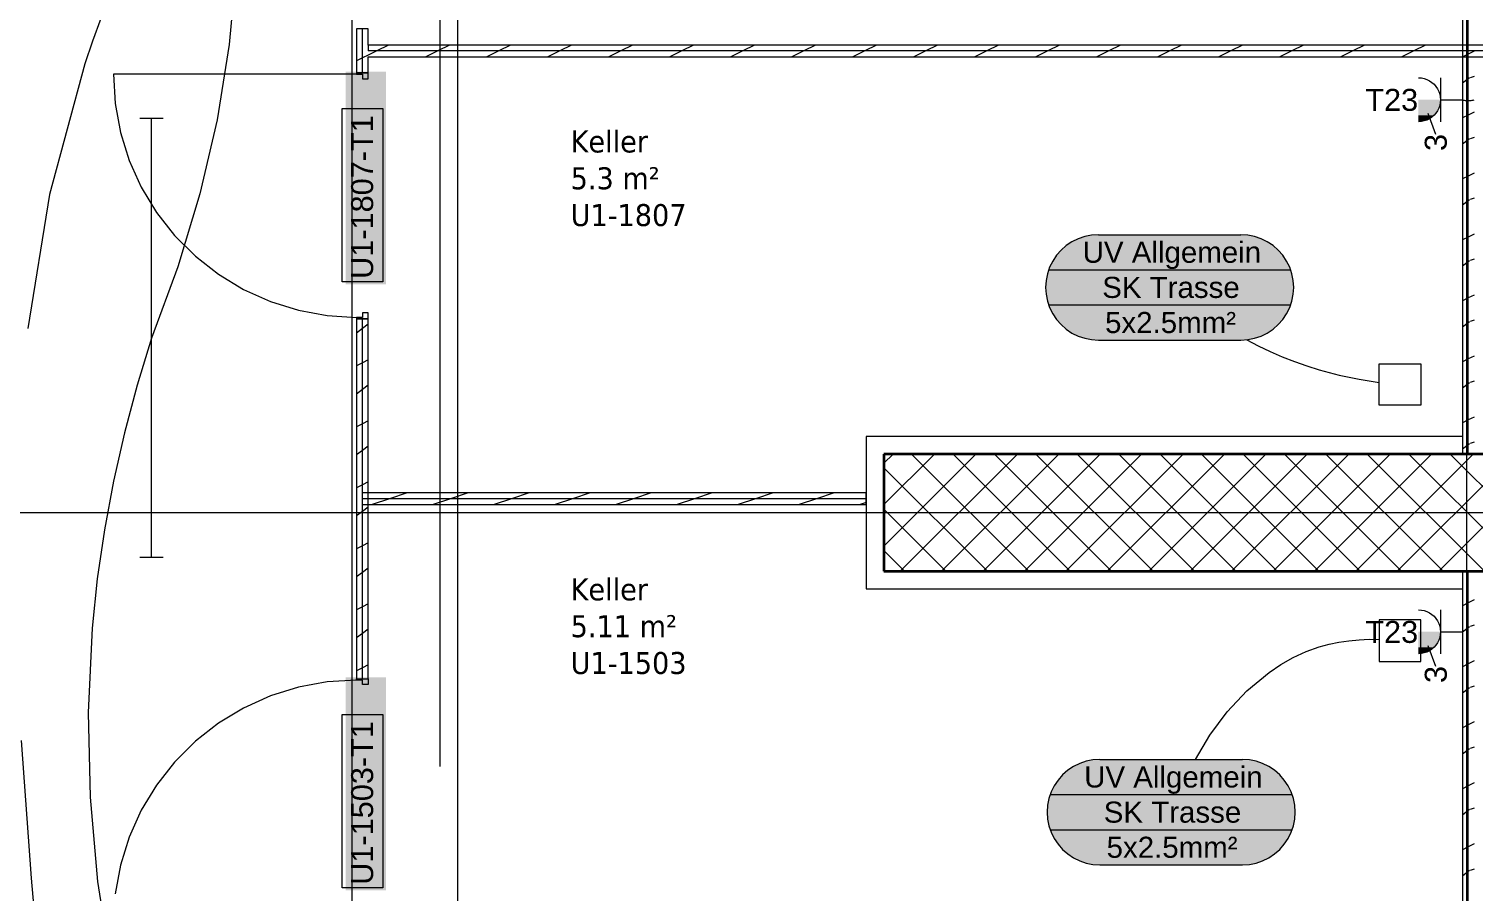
# Model space of a CAD drawing. Extents: x -1067 to 613, y -179 to 712.
# Drawn here: x -77.5 to 21.2, y -36.5 to 22.4 of the extents above; entities that cross this region are included whole.
import ezdxf
from ezdxf.lldxf.tags import DXFTag

# ---------------------------------------------------------------- set-up
doc = ezdxf.new("R2010")
doc.units = 0
doc.layers.get('0').update_dxf_attribs({"lineweight": 13})
for name, color, linetype, lineweight in [('A-AREA-____-IDEN', 7, 'Continuous', 5), ('A-DOOR-____-IDEN', 7, 'Continuous', 5), ('A-DOOR-FRAM-MCUT', 7, 'Continuous', 9), ('A-DOOR-OPNG-OTLN', 7, 'Continuous', 9), ('A-FLOR-____-OVHD', 7, 'Strichpunkt - Fein', 9), ('A-WALL-____-MCUT', 7, 'Continuous', 35), ('A-WALL-____-PATT', 7, 'Continuous', 35), ('A-WALL-FNSH-MCUT', 7, 'Continuous', 35), ('S-GRID-____-OTLN', 7, 'Continuous', 5)]:
    doc.layers.add(name, color=color, linetype=linetype, lineweight=lineweight)
for name, color, linetype, lineweight, true_color in [('EL01_WAN_Kraft', 1, 'Continuous', 13, 0xff0000), ('EL01_WAN_Leitung_Kraft', 1, 'Continuous', 13, 0xff0000), ('EL01_WAN_Leitung_Licht', 7, 'Continuous', 13, 0x0080ff), ('EL01_WAN_Leuchten', 7, 'Continuous', 13, 0x0080ff)]:
    doc.layers.add(name, color=color, linetype=linetype, lineweight=lineweight, true_color=true_color)
doc.styles.get("Standard").update_dxf_attribs({"font": 'arial.ttf'})
tags = doc.linetypes.add('_Rasterlinie_', pattern=[0.375, 0.2, -0.05, 0.075, -0.05]).pattern_tags.tags
tags[10:11] = [DXFTag(74, 4), DXFTag(75, 0), DXFTag(340, '0'), DXFTag(46, 1.0), DXFTag(50, 0.0), DXFTag(44, 0.0), DXFTag(45, 0.0)]
tags[8:9] = [DXFTag(74, 4), DXFTag(75, 0), DXFTag(340, '0'), DXFTag(46, 1.0), DXFTag(50, 0.0), DXFTag(44, 0.0), DXFTag(45, 0.0)]
tags[6:7] = [DXFTag(74, 4), DXFTag(75, 0), DXFTag(340, '0'), DXFTag(46, 1.0), DXFTag(50, 0.0), DXFTag(44, 0.0), DXFTag(45, 0.0)]
tags[4:5] = [DXFTag(74, 4), DXFTag(75, 0), DXFTag(340, '0'), DXFTag(46, 1.0), DXFTag(50, 0.0), DXFTag(44, 0.0), DXFTag(45, 0.0)]
tags = doc.linetypes.add('Strichpunkt - Fein', pattern=[0.2, 0.1, -0.05, 0, -0.05]).pattern_tags.tags
tags[10:11] = [DXFTag(74, 4), DXFTag(75, 0), DXFTag(340, '0'), DXFTag(46, 1.0), DXFTag(50, 0.0), DXFTag(44, 0.0), DXFTag(45, 0.0)]
tags[8:9] = [DXFTag(74, 4), DXFTag(75, 0), DXFTag(340, '0'), DXFTag(46, 1.0), DXFTag(50, 0.0), DXFTag(44, 0.0), DXFTag(45, 0.0)]
tags[6:7] = [DXFTag(74, 4), DXFTag(75, 0), DXFTag(340, '0'), DXFTag(46, 1.0), DXFTag(50, 0.0), DXFTag(44, 0.0), DXFTag(45, 0.0)]
tags[4:5] = [DXFTag(74, 4), DXFTag(75, 0), DXFTag(340, '0'), DXFTag(46, 1.0), DXFTag(50, 0.0), DXFTag(44, 0.0), DXFTag(45, 0.0)]

# ---------------------------------------------------------------- blocks, each defined once
blk = doc.blocks.new('Referenz-A0UJ3194XE', base_point=(-1062.181, -175.856))
at = {"layer": 'A-DOOR-____-IDEN', "color": 0, "linetype": 'Continuous', "ltscale": 0.13}
for p, q in [((-56.088, 5.138), (-56.088, 16.978)), ((-56.088, 16.978), (-53.308, 16.978)), ((-53.308, 16.978), (-53.308, 5.138)), ((-53.308, 5.138), (-56.088, 5.138)), ((-56.088, -36.243), (-56.088, -24.403)), ((-56.088, -24.403), (-53.308, -24.403)), ((-53.308, -24.403), (-53.308, -36.243)), ((-53.308, -36.243), (-56.088, -36.243))]:
    blk.add_line(p, q, dxfattribs=at)
at = {"layer": 'A-DOOR-____-IDEN', "color": 7, "linetype": 'Continuous', "ltscale": 0.13, "true_color": 0xffffff}
for points in [[(-55.845, 4.963), (-53.086, 4.963), (-55.845, 19.502)], [(-53.086, 4.963), (-55.845, 19.502), (-53.086, 19.502)], [(-55.845, -36.418), (-53.086, -36.418), (-55.845, -21.879)], [(-53.086, -36.418), (-55.845, -21.879), (-53.086, -21.879)]]:
    blk.add_solid(points, dxfattribs=at)
at = {"layer": 'A-DOOR-FRAM-MCUT', "color": 0, "linetype": 'Continuous', "ltscale": 0.13}
for p, q in [((-55.097, 19.412), (-55.097, 19.312)), ((-54.297, 19.412), (-55.097, 19.412)), ((-55.097, 19.312), (-54.697, 19.312)), ((-54.697, 19.312), (-54.697, 19.012)), ((-54.697, 19.012), (-54.297, 19.012)), ((-54.297, 19.012), (-54.297, 19.412)), ((-54.297, 3.012), (-54.697, 3.012)), ((-54.697, 3.012), (-54.697, 2.712)), ((-54.297, 2.612), (-54.297, 3.012)), ((-55.097, 2.712), (-55.097, 2.612)), ((-54.697, 2.712), (-55.097, 2.712)), ((-55.097, 2.612), (-54.297, 2.612)), ((-55.097, -21.97), (-54.297, -21.97)), ((-55.097, -22.07), (-55.097, -21.97)), ((-54.697, -22.07), (-55.097, -22.07)), ((-54.697, -22.37), (-54.697, -22.07)), ((-54.297, -22.37), (-54.697, -22.37)), ((-54.297, -21.97), (-54.297, -22.37))]:
    blk.add_line(p, q, dxfattribs=at)
at = {"layer": 'A-DOOR-OPNG-OTLN', "color": 0, "linetype": 'Continuous', "ltscale": 0.13}
for p, q in [((-55.097, 19.312), (-71.697, 19.312)), ((-71.697, 19.312), (-71.576, 17.311)), ((-71.576, 17.311), (-71.215, 15.339)), ((-71.215, 15.339), (-70.618, 13.426)), ((-70.618, 13.426), (-69.796, 11.598)), ((-69.796, 11.598), (-68.759, 9.882)), ((-68.759, 9.882), (-67.522, 8.304)), ((-67.522, 8.304), (-66.105, 6.887)), ((-66.105, 6.887), (-64.527, 5.651)), ((-64.527, 5.651), (-62.811, 4.614)), ((-62.811, 4.614), (-60.983, 3.791)), ((-60.983, 3.791), (-59.07, 3.194)), ((-59.07, 3.194), (-57.098, 2.833)), ((-57.098, 2.833), (-55.097, 2.712)), ((-59.07, -22.552), (-60.983, -23.148)), ((-57.098, -22.191), (-59.07, -22.552)), ((-55.097, -22.07), (-57.098, -22.191)), ((-60.983, -23.148), (-62.811, -23.971)), ((-62.811, -23.971), (-64.527, -25.008)), ((-64.527, -25.008), (-66.105, -26.244)), ((-66.105, -26.244), (-67.522, -27.662)), ((-67.522, -27.662), (-68.759, -29.24)), ((-68.759, -29.24), (-69.796, -30.955)), ((-69.796, -30.955), (-70.618, -32.783)), ((-70.618, -32.783), (-71.215, -34.697)), ((-71.215, -34.697), (-71.576, -36.669))]:
    blk.add_line(p, q, dxfattribs=at)
at = {"layer": 'A-FLOR-____-OVHD', "color": 0, "linetype": 'Strichpunkt - Fein', "ltscale": 0.13}
for p, q in [((-49.397, -27.974), (-49.397, 307.476)), ((-48.197, 288.576), (-48.197, -171.085)), ((20.403, -5.424), (-20.297, -5.424)), ((-20.297, -5.424), (-20.297, -15.824)), ((-20.297, -15.824), (20.403, -15.824))]:
    blk.add_line(p, q, dxfattribs=at)
at = {"layer": 'A-WALL-____-MCUT', "color": 0, "linetype": 'Continuous', "lineweight": 9, "ltscale": 0.13}
for p, q in [((20.803, -6.624), (20.803, 142.976)), ((-54.697, 19.412), (-54.697, 22.412)), ((-54.297, 21.312), (-54.297, 20.912)), ((100.103, 20.912), (-54.297, 20.912)), ((-54.697, -21.97), (-54.697, 2.612)), ((-20.297, -9.679), (-54.697, -9.679)), ((20.803, -171.085), (20.803, -14.624))]:
    blk.add_line(p, q, dxfattribs=at)
at = {"layer": 'A-WALL-____-MCUT', "color": 0, "linetype": 'Continuous', "ltscale": 0.35}
for p, q in [((100.903, -6.624), (-19.097, -6.624)), ((-19.097, -6.624), (-19.097, -14.624)), ((-19.097, -14.624), (100.903, -14.624))]:
    blk.add_line(p, q, dxfattribs=at)
at = {"layer": 'A-WALL-____-PATT', "color": 0, "linetype": 'Continuous', "lineweight": 9, "ltscale": 0.13}
for p, q in [((-53.726, 20.912), (-54.297, 20.626)), ((-52.926, 21.312), (-53.726, 20.912)), ((-49.561, 20.912), (-50.361, 20.512)), ((-48.761, 21.312), (-49.561, 20.912)), ((-45.396, 20.912), (-46.196, 20.512)), ((-44.596, 21.312), (-45.396, 20.912)), ((-41.231, 20.912), (-42.031, 20.512)), ((-40.431, 21.312), (-41.231, 20.912)), ((-37.066, 20.912), (-37.866, 20.512)), ((-36.266, 21.312), (-37.066, 20.912)), ((-32.901, 20.912), (-33.701, 20.512)), ((-32.101, 21.312), (-32.901, 20.912)), ((-28.736, 20.912), (-29.536, 20.512)), ((-27.936, 21.312), (-28.736, 20.912)), ((-24.571, 20.912), (-25.371, 20.512)), ((-23.771, 21.312), (-24.571, 20.912)), ((-20.406, 20.912), (-21.206, 20.512)), ((-19.606, 21.312), (-20.406, 20.912)), ((-16.241, 20.912), (-17.041, 20.512)), ((-15.441, 21.312), (-16.241, 20.912)), ((-12.077, 20.912), (-12.877, 20.512)), ((-11.277, 21.312), (-12.077, 20.912)), ((-7.912, 20.912), (-8.712, 20.512)), ((-7.112, 21.312), (-7.912, 20.912)), ((-3.747, 20.912), (-4.547, 20.512)), ((-2.947, 21.312), (-3.747, 20.912)), ((0.418, 20.912), (-0.382, 20.512)), ((1.218, 21.312), (0.418, 20.912)), ((4.583, 20.912), (3.783, 20.512)), ((5.383, 21.312), (4.583, 20.912)), ((8.748, 20.912), (7.948, 20.512)), ((9.548, 21.312), (8.748, 20.912)), ((12.913, 20.912), (12.113, 20.512)), ((13.713, 21.312), (12.913, 20.912)), ((17.078, 20.912), (16.278, 20.512)), ((17.878, 21.312), (17.078, 20.912)), ((21.243, 20.912), (20.443, 20.512)), ((-54.697, 20.426), (-55.097, 20.226)), ((-54.297, 20.626), (-54.697, 20.426)), ((20.443, 20.512), (20.403, 20.492)), ((20.803, 18.999), (20.403, 18.699)), ((20.888, 19.062), (20.803, 18.999)), ((21.203, 19.17), (20.928, 19.078)), ((20.803, 16.527), (20.403, 16.327)), ((21.203, 16.727), (20.803, 16.527)), ((20.803, 14.834), (20.403, 14.534)), ((20.888, 14.898), (20.803, 14.834)), ((21.203, 15.005), (20.928, 14.914)), ((20.803, 12.362), (20.403, 12.162)), ((21.203, 12.562), (20.803, 12.362)), ((20.803, 10.669), (20.403, 10.369)), ((20.889, 10.733), (20.803, 10.669)), ((21.203, 10.84), (20.929, 10.749)), ((20.803, 8.198), (20.403, 7.998)), ((21.203, 8.398), (20.803, 8.198)), ((20.803, 6.504), (20.403, 6.204)), ((20.889, 6.569), (20.803, 6.504)), ((21.203, 6.676), (20.929, 6.584)), ((20.803, 4.033), (20.403, 3.833)), ((21.203, 4.233), (20.803, 4.033)), ((-54.297, 2.241), (-54.697, 1.941)), ((20.803, 2.339), (20.403, 2.039)), ((20.889, 2.404), (20.803, 2.339)), ((21.203, 2.511), (20.929, 2.42)), ((-54.697, 1.941), (-55.097, 1.641)), ((21.203, 0.068), (20.803, -0.132)), ((-54.697, -0.398), (-55.097, -0.598)), ((-54.297, -0.198), (-54.697, -0.398)), ((20.803, -0.132), (20.403, -0.332)), ((-54.297, -1.924), (-54.697, -2.224)), ((20.803, -1.826), (20.403, -2.126)), ((20.89, -1.761), (20.803, -1.826)), ((21.203, -1.654), (20.929, -1.745)), ((-54.697, -2.224), (-55.097, -2.524)), ((-54.697, -4.563), (-55.097, -4.763)), ((-54.297, -4.363), (-54.697, -4.563)), ((20.803, -4.297), (20.403, -4.497)), ((21.203, -4.097), (20.803, -4.297)), ((21.203, -5.818), (20.929, -5.91)), ((-54.697, -6.389), (-55.097, -6.689)), ((-54.297, -6.089), (-54.697, -6.389)), ((-19.097, -7.253), (-18.468, -6.624)), ((-19.097, -10.082), (-15.64, -6.624)), ((-19.097, -12.91), (-12.811, -6.624)), ((-17.983, -14.624), (-9.983, -6.624)), ((-9.202, -14.624), (-17.202, -6.624)), ((-15.154, -14.624), (-7.154, -6.624)), ((-6.374, -14.624), (-14.374, -6.624)), ((-12.326, -14.624), (-4.326, -6.624)), ((-3.546, -14.624), (-11.546, -6.624)), ((-9.498, -14.624), (-1.498, -6.624)), ((-0.717, -14.624), (-8.717, -6.624)), ((-6.669, -14.624), (1.331, -6.624)), ((2.111, -14.624), (-5.889, -6.624)), ((-3.841, -14.624), (4.159, -6.624)), ((4.94, -14.624), (-3.06, -6.624)), ((-1.012, -14.624), (6.988, -6.624)), ((7.768, -14.624), (-0.232, -6.624)), ((1.816, -14.624), (9.816, -6.624)), ((10.596, -14.624), (2.596, -6.624)), ((4.645, -14.624), (12.645, -6.624)), ((13.425, -14.624), (5.425, -6.624)), ((7.473, -14.624), (15.473, -6.624)), ((16.253, -14.624), (8.253, -6.624)), ((10.301, -14.624), (18.301, -6.624)), ((19.082, -14.624), (11.082, -6.624)), ((13.13, -14.624), (21.13, -6.624)), ((21.91, -14.624), (13.91, -6.624)), ((15.958, -14.624), (23.958, -6.624)), ((24.739, -14.624), (16.739, -6.624)), ((18.787, -14.624), (26.787, -6.624)), ((27.567, -14.624), (19.567, -6.624)), ((20.803, -5.991), (20.403, -6.291)), ((20.89, -5.925), (20.803, -5.991)), ((-12.031, -14.624), (-19.097, -7.558)), ((-54.697, -8.728), (-55.097, -8.928)), ((-54.297, -8.528), (-54.697, -8.728)), ((-52.849, -9.679), (-54.042, -10.077)), ((-51.649, -9.279), (-52.849, -9.679)), ((-48.684, -9.679), (-49.877, -10.077)), ((-47.484, -9.279), (-48.684, -9.679)), ((-44.519, -9.679), (-45.712, -10.076)), ((-43.319, -9.279), (-44.519, -9.679)), ((-40.354, -9.679), (-41.547, -10.076)), ((-39.154, -9.279), (-40.354, -9.679)), ((-36.19, -9.679), (-37.382, -10.076)), ((-34.99, -9.279), (-36.19, -9.679)), ((-32.025, -9.679), (-33.217, -10.076)), ((-30.825, -9.279), (-32.025, -9.679)), ((-27.86, -9.679), (-29.052, -10.076)), ((-26.66, -9.279), (-27.86, -9.679)), ((-23.696, -9.679), (-24.886, -10.076)), ((-22.496, -9.279), (-23.696, -9.679)), ((-54.697, -10.554), (-55.097, -10.854)), ((-54.297, -10.254), (-54.697, -10.554)), ((-20.297, -9.934), (-20.721, -10.076)), ((-14.859, -14.624), (-19.097, -10.387)), ((-54.297, -12.693), (-54.697, -12.893)), ((-54.697, -12.893), (-55.097, -13.093)), ((-17.688, -14.624), (-19.097, -13.215)), ((-54.697, -14.719), (-55.097, -15.019)), ((-54.297, -14.419), (-54.697, -14.719)), ((21.203, -16.592), (20.803, -16.792)), ((-54.697, -17.058), (-55.097, -17.258)), ((-54.297, -16.858), (-54.697, -17.058)), ((20.803, -16.792), (20.403, -16.992)), ((-54.297, -18.584), (-54.697, -18.884)), ((20.803, -18.486), (20.403, -18.786)), ((20.892, -18.419), (20.803, -18.486)), ((21.203, -18.313), (20.93, -18.404)), ((-54.697, -18.884), (-55.097, -19.184)), ((-54.697, -21.223), (-55.097, -21.423)), ((-54.297, -21.023), (-54.697, -21.223)), ((20.803, -20.957), (20.403, -21.157)), ((21.203, -20.757), (20.803, -20.957)), ((20.803, -22.651), (20.403, -22.951)), ((20.892, -22.584), (20.803, -22.651)), ((21.203, -22.477), (20.93, -22.568)), ((20.803, -25.122), (20.403, -25.322)), ((21.203, -24.922), (20.803, -25.122)), ((20.803, -26.816), (20.403, -27.116)), ((20.893, -26.749), (20.803, -26.816)), ((21.203, -26.642), (20.93, -26.733)), ((20.803, -29.287), (20.403, -29.487)), ((21.203, -29.087), (20.803, -29.287)), ((20.803, -30.981), (20.403, -31.281)), ((20.893, -30.913), (20.803, -30.981)), ((21.203, -30.807), (20.931, -30.898)), ((20.803, -33.451), (20.403, -33.651)), ((21.203, -33.251), (20.803, -33.451)), ((20.803, -35.146), (20.403, -35.446)), ((20.894, -35.078), (20.803, -35.146)), ((21.203, -34.972), (20.931, -35.062))]:
    blk.add_line(p, q, dxfattribs=at)
at = {"layer": 'A-WALL-FNSH-MCUT', "color": 0, "linetype": 'Continuous', "lineweight": 9, "ltscale": 0.13}
for p, q in [((20.403, 142.976), (20.403, -6.624)), ((-55.097, 22.412), (-55.097, 19.412)), ((-54.297, 22.412), (-55.097, 22.412)), ((-54.297, 21.312), (-54.297, 22.412)), ((100.103, 21.312), (-54.297, 21.312)), ((-54.297, 19.412), (-54.297, 20.512)), ((-54.297, 20.512), (100.103, 20.512)), ((-55.097, 19.412), (-54.297, 19.412)), ((-55.097, 2.612), (-55.097, -21.97)), ((-54.297, 2.612), (-55.097, 2.612)), ((-54.297, -21.97), (-54.297, 2.612)), ((-20.297, -9.279), (-54.697, -9.279)), ((-20.297, -10.079), (-20.297, -9.279)), ((-54.697, -10.079), (-20.297, -10.079)), ((20.403, -14.624), (20.403, -171.085)), ((-55.097, -21.97), (-54.297, -21.97))]:
    blk.add_line(p, q, dxfattribs=at)
at = {"layer": 'S-GRID-____-OTLN', "color": 0, "linetype": '_Rasterlinie_', "ltscale": 0.13}
for p, q in [((-55.397, -171.085), (-55.397, 546.376)), ((20.703, -171.085), (20.703, 546.376)), ((-117.097, -10.624), (198.844, -10.624))]:
    blk.add_line(p, q, dxfattribs=at)
at = {"layer": 'A-AREA-____-IDEN', "color": 0, "linetype": 'Continuous', "ltscale": 0.13, "char_height": 1.5, "attachment_point": 1}
for s, insert in [('{\\W0.9;\\fVerdana;Keller}', (-40.484, 15.473)), ('{\\W0.9;\\fVerdana;5.3 m²}', (-40.484, 12.959)), ('{\\W0.9;\\fVerdana;U1-1807}', (-40.484, 10.446)), ('{\\W0.9;\\fVerdana;Keller}', (-40.484, -15.118)), ('{\\W0.9;\\fVerdana;5.11 m²}', (-40.484, -17.632)), ('{\\W0.9;\\fVerdana;U1-1503}', (-40.484, -20.145))]:
    blk.add_mtext(s, dxfattribs=dict(at, insert=insert))
at = {"layer": 'A-DOOR-____-IDEN', "color": 0, "linetype": 'Continuous', "ltscale": 0.13, "char_height": 1.5, "attachment_point": 1, "rotation": 90}
for s, insert in [('{\\fArial;U1-1807-T1}', (-55.47, 5.338)), ('{\\fArial;U1-1503-T1}', (-55.47, -36.043))]:
    blk.add_mtext(s, dxfattribs=dict(at, insert=insert))
blk = doc.blocks.new('LED-Langfeldleuchte 37W-A0UJ31F0XE', base_point=(-69.895, -13.701))
at = {"color": 0, "lineweight": -2}
for p, q in [((-68.295, 16.299), (-69.895, 16.299)), ((-69.095, -13.701), (-69.095, 16.299)), ((-68.295, -13.701), (-69.895, -13.701))]:
    blk.add_line(p, q, dxfattribs=at)
blk = doc.blocks.new('Leitung-A0UJ31FIXE', base_point=(-73.425, -52.718))
at = {"color": 0, "linetype": 'ByBlock', "lineweight": -2, "ltscale": 0.13}
for p, q in [((-69.095, 1.299), (-70.084, -1.925)), ((-70.084, -1.925), (-70.955, -5.185)), ((-70.955, -5.185), (-71.702, -8.479)), ((-71.702, -8.479), (-72.32, -11.8)), ((-72.32, -11.8), (-72.806, -15.146)), ((-72.806, -15.146), (-73.155, -18.512)), ((-73.155, -18.512), (-73.425, -24.278)), ((-73.425, -24.278), (-73.297, -30.058)), ((-73.297, -30.058), (-72.785, -35.823)), ((-72.785, -35.823), (-71.905, -41.542)), ((-71.905, -41.542), (-70.67, -47.183)), ((-70.67, -47.183), (-69.095, -52.718))]:
    blk.add_line(p, q, dxfattribs=at)
blk = doc.blocks.new('Bodendose (multi) UP-A0UJ31I6XE', base_point=(14.725, -20.794))
at = {"color": 0, "lineweight": -2}
for p, q in [((17.565, -17.954), (14.725, -17.954)), ((14.725, -17.954), (14.725, -20.794)), ((17.565, -20.794), (17.565, -17.954)), ((14.725, -20.794), (17.565, -20.794))]:
    blk.add_line(p, q, dxfattribs=at)
blk = doc.blocks.new('Steckdose T23_ AP_ 3-fach-A0UJ31K6XE', base_point=(13.773, -22.264))
at = {"color": 0, "lineweight": -2}
for p, q in [((17.405, -17.264), (17.601, -17.277)), ((17.601, -17.277), (17.793, -17.315)), ((17.793, -17.315), (17.979, -17.378)), ((17.979, -17.378), (18.155, -17.465)), ((18.155, -17.465), (18.318, -17.574)), ((18.318, -17.574), (18.466, -17.704)), ((18.466, -17.704), (18.595, -17.851)), ((18.905, -17.264), (18.905, -20.264)), ((18.595, -17.851), (18.704, -18.014)), ((18.704, -18.014), (18.791, -18.19)), ((18.791, -18.19), (18.854, -18.376)), ((18.854, -18.376), (18.892, -18.569)), ((18.892, -18.569), (18.905, -18.764)), ((18.051, -19.69), (18.559, -21.107)), ((18.595, -19.677), (18.466, -19.825)), ((18.704, -19.514), (18.595, -19.677)), ((18.791, -19.338), (18.704, -19.514)), ((18.854, -19.153), (18.791, -19.338)), ((18.892, -18.96), (18.854, -19.153)), ((18.905, -18.764), (18.892, -18.96)), ((18.905, -18.764), (20.405, -18.764)), ((17.601, -20.251), (17.405, -20.264)), ((17.793, -20.213), (17.601, -20.251)), ((17.979, -20.15), (17.793, -20.213)), ((18.155, -20.063), (17.979, -20.15)), ((18.318, -19.954), (18.155, -20.063)), ((18.466, -19.825), (18.318, -19.954))]:
    blk.add_line(p, q, dxfattribs=at)
for points in [[(18.854, -19.153), (17.405, -19.153), (18.905, -18.764)], [(17.405, -19.153), (18.905, -18.764), (17.405, -18.764)], [(18.704, -19.514), (17.405, -19.514), (18.854, -19.153)], [(17.405, -19.514), (18.854, -19.153), (17.405, -19.153)], [(18.466, -19.825), (17.405, -19.825), (18.704, -19.514)], [(17.405, -19.825), (18.704, -19.514), (17.405, -19.514)], [(18.155, -20.063), (17.405, -20.063), (18.466, -19.825)], [(17.405, -20.063), (18.466, -19.825), (17.405, -19.825)], [(17.793, -20.213), (17.405, -20.213), (18.155, -20.063)], [(17.405, -20.213), (18.155, -20.063), (17.405, -20.063)], [(17.405, -20.264), (17.793, -20.213), (17.405, -20.213)]]:
    blk.add_solid(points, dxfattribs=at)
at = {"color": 0, "lineweight": -2, "insert": (13.773, -18.023), "char_height": 1.5, "attachment_point": 1}
blk.add_mtext('{\\fArial;T23}', dxfattribs=at)
at = {"color": 0, "lineweight": -2, "insert": (17.836, -22.264), "char_height": 1.5, "attachment_point": 1, "rotation": 90}
blk.add_mtext('{\\fArial;3}', dxfattribs=at)
blk = doc.blocks.new('Leitung-A0UJ31LMXE', base_point=(20.155, 17.322))
at = {"color": 0, "linetype": 'ByBlock', "lineweight": -2, "ltscale": 0.13}
for p, q in [((20.405, 17.572), (20.47, 17.554)), ((20.47, 17.554), (20.536, 17.539)), ((20.536, 17.539), (20.603, 17.528)), ((20.603, 17.528), (20.67, 17.519)), ((20.67, 17.519), (20.737, 17.514)), ((20.737, 17.514), (20.805, 17.512)), ((20.805, 17.512), (20.873, 17.514)), ((20.873, 17.514), (20.94, 17.519)), ((20.94, 17.519), (21.007, 17.528)), ((21.007, 17.528), (21.074, 17.539)), ((21.074, 17.539), (21.14, 17.554)), ((21.14, 17.554), (21.205, 17.572))]:
    blk.add_line(p, q, dxfattribs=at)
blk = doc.blocks.new('Leitung-A0UJ31MEXE', base_point=(2.177, -27.482))
at = {"color": 0, "linetype": 'ByBlock', "lineweight": -2, "ltscale": 0.13}
for p, q in [((10.636, -19.793), (10.967, -19.697)), ((10.967, -19.697), (11.301, -19.611)), ((11.301, -19.611), (11.977, -19.471)), ((11.977, -19.471), (12.66, -19.371)), ((12.66, -19.371), (13.348, -19.308)), ((13.348, -19.308), (14.037, -19.279)), ((14.037, -19.279), (14.725, -19.283)), ((8.016, -20.995), (8.86, -20.52)), ((8.86, -20.52), (9.734, -20.117)), ((9.734, -20.117), (10.636, -19.793)), ((5.689, -22.791), (7.205, -21.536)), ((7.205, -21.536), (8.016, -20.995)), ((4.333, -24.234), (5.689, -22.791)), ((3.155, -25.815), (4.333, -24.234)), ((2.177, -27.482), (3.155, -25.815))]:
    blk.add_line(p, q, dxfattribs=at)
blk = doc.blocks.new('Steckdose T23_ AP_ 3-fach-A0UJ31QWXE', base_point=(13.773, 14.072))
at = {"color": 0, "lineweight": -2}
for p, q in [((17.405, 19.072), (17.601, 19.059)), ((17.601, 19.059), (17.793, 19.021)), ((17.793, 19.021), (17.979, 18.958)), ((17.979, 18.958), (18.155, 18.871)), ((18.155, 18.871), (18.318, 18.762)), ((18.318, 18.762), (18.466, 18.633)), ((18.905, 19.072), (18.905, 16.072)), ((18.466, 18.633), (18.595, 18.485)), ((18.595, 18.485), (18.704, 18.322)), ((18.704, 18.322), (18.791, 18.146)), ((18.791, 18.146), (18.854, 17.96)), ((18.854, 17.96), (18.892, 17.768)), ((18.892, 17.768), (18.905, 17.572)), ((18.704, 16.822), (18.595, 16.659)), ((18.791, 16.998), (18.704, 16.822)), ((18.854, 17.184), (18.791, 16.998)), ((18.892, 17.376), (18.854, 17.184)), ((18.905, 17.572), (18.892, 17.376)), ((18.905, 17.572), (20.405, 17.572)), ((17.601, 16.085), (17.405, 16.072)), ((17.793, 16.123), (17.601, 16.085)), ((17.979, 16.186), (17.793, 16.123)), ((18.155, 16.273), (17.979, 16.186)), ((18.051, 16.646), (18.559, 15.229)), ((18.318, 16.382), (18.155, 16.273)), ((18.466, 16.511), (18.318, 16.382)), ((18.595, 16.659), (18.466, 16.511))]:
    blk.add_line(p, q, dxfattribs=at)
for points in [[(18.854, 17.184), (17.405, 17.184), (18.905, 17.572)], [(17.405, 17.184), (18.905, 17.572), (17.405, 17.572)], [(18.704, 16.822), (17.405, 16.822), (18.854, 17.184)], [(17.405, 16.822), (18.854, 17.184), (17.405, 17.184)], [(18.466, 16.511), (17.405, 16.511), (18.704, 16.822)], [(17.405, 16.511), (18.704, 16.822), (17.405, 16.822)], [(18.155, 16.273), (17.405, 16.273), (18.466, 16.511)], [(17.405, 16.273), (18.466, 16.511), (17.405, 16.511)], [(17.793, 16.123), (17.405, 16.123), (18.155, 16.273)], [(17.405, 16.123), (18.155, 16.273), (17.405, 16.273)], [(17.405, 16.072), (17.793, 16.123), (17.405, 16.123)]]:
    blk.add_solid(points, dxfattribs=at)
at = {"color": 0, "lineweight": -2, "insert": (13.773, 18.314), "char_height": 1.5, "attachment_point": 1}
blk.add_mtext('{\\fArial;T23}', dxfattribs=at)
at = {"color": 0, "lineweight": -2, "insert": (17.836, 14.072), "char_height": 1.5, "attachment_point": 1, "rotation": 90}
blk.add_mtext('{\\fArial;3}', dxfattribs=at)
blk = doc.blocks.new('Leitung-A0UJ31RQXE', base_point=(5.676, -1.729))
at = {"color": 0, "linetype": 'ByBlock', "lineweight": -2, "ltscale": 0.13}
for p, q in [((5.676, 1.179), (6.471, 0.767)), ((6.471, 0.767), (7.28, 0.383)), ((7.28, 0.383), (8.102, 0.025)), ((8.102, 0.025), (8.936, -0.303)), ((8.936, -0.303), (9.781, -0.603)), ((9.781, -0.603), (10.636, -0.873)), ((10.636, -0.873), (11.307, -1.062)), ((11.307, -1.062), (11.983, -1.233)), ((11.983, -1.233), (12.664, -1.385)), ((12.664, -1.385), (13.348, -1.518)), ((13.348, -1.518), (14.035, -1.633)), ((14.035, -1.633), (14.725, -1.729))]:
    blk.add_line(p, q, dxfattribs=at)
blk = doc.blocks.new('Leitung-A0UJ31U6XE', base_point=(-78.368, -134.643))
at = {"color": 0, "linetype": 'ByBlock', "lineweight": -2, "ltscale": 0.13}
for p, q in [((-72.564, 23.123), (-73.126, 21.578)), ((-73.126, 21.578), (-73.658, 20.025)), ((-73.658, 20.025), (-76.062, 11.091)), ((-76.062, 11.091), (-77.548, 1.94)), ((-78.003, -26.194), (-77.322, -35.592)), ((-77.322, -35.592), (-76.62, -43.418))]:
    blk.add_line(p, q, dxfattribs=at)
blk = doc.blocks.new('Gruppenzuleitung-A0UJ31UCXE', base_point=(-7.949, -34.682))
at = {"color": 0, "linetype": 'ByBlock', "lineweight": -2, "ltscale": 0.13}
for p, q in [((-5.281, -27.605), (-5.727, -27.756)), ((-4.819, -27.513), (-5.281, -27.605)), ((-4.349, -27.482), (-4.819, -27.513)), ((-4.349, -27.482), (5.389, -27.482)), ((5.859, -27.513), (5.389, -27.482)), ((6.321, -27.605), (5.859, -27.513)), ((6.767, -27.756), (6.321, -27.605)), ((-6.895, -28.537), (-7.205, -28.891)), ((-6.54, -28.226), (-6.895, -28.537)), ((-6.149, -27.965), (-6.54, -28.226)), ((-5.727, -27.756), (-6.149, -27.965)), ((7.189, -27.965), (6.767, -27.756)), ((7.581, -28.226), (7.189, -27.965)), ((7.935, -28.537), (7.581, -28.226)), ((8.245, -28.891), (7.935, -28.537)), ((-7.467, -29.282), (-7.675, -29.705)), ((-7.205, -28.891), (-7.467, -29.282)), ((8.507, -29.282), (8.245, -28.891)), ((8.715, -29.705), (8.507, -29.282)), ((-7.826, -30.151), (-7.918, -30.612)), ((-7.675, -29.705), (-7.826, -30.151)), ((-7.743, -29.882), (8.783, -29.882)), ((8.867, -30.151), (8.715, -29.705)), ((8.958, -30.612), (8.867, -30.151)), ((-7.918, -30.612), (-7.949, -31.082)), ((-7.949, -31.082), (-7.918, -31.552)), ((-7.918, -31.552), (-7.826, -32.014)), ((8.867, -32.014), (8.958, -31.552)), ((8.989, -31.082), (8.958, -30.612)), ((8.958, -31.552), (8.989, -31.082)), ((-7.826, -32.014), (-7.675, -32.46)), ((-7.743, -32.282), (8.783, -32.282)), ((-7.675, -32.46), (-7.467, -32.882)), ((8.507, -32.882), (8.715, -32.46)), ((8.715, -32.46), (8.867, -32.014)), ((-7.467, -32.882), (-7.205, -33.274)), ((-7.205, -33.274), (-6.895, -33.628)), ((7.935, -33.628), (8.245, -33.274)), ((8.245, -33.274), (8.507, -32.882)), ((-6.895, -33.628), (-6.54, -33.938)), ((-6.54, -33.938), (-6.149, -34.2)), ((-6.149, -34.2), (-5.727, -34.408)), ((-5.727, -34.408), (-5.281, -34.56)), ((6.321, -34.56), (6.767, -34.408)), ((6.767, -34.408), (7.189, -34.2)), ((7.189, -34.2), (7.581, -33.938)), ((7.581, -33.938), (7.935, -33.628)), ((-5.281, -34.56), (-4.819, -34.651)), ((-4.819, -34.651), (-4.349, -34.682)), ((-4.349, -34.682), (5.389, -34.682)), ((5.389, -34.682), (5.859, -34.651)), ((5.859, -34.651), (6.321, -34.56))]:
    blk.add_line(p, q, dxfattribs=at)
at = {"color": 7, "linetype": 'ByBlock', "lineweight": -2, "ltscale": 0.13, "true_color": 0xffffff}
for points in [[(-5.41, -27.642), (6.45, -27.642), (-5.15, -27.573)], [(-5.15, -27.573), (6.19, -27.573), (-4.886, -27.522)], [(6.45, -27.642), (-5.15, -27.573), (6.19, -27.573)], [(-4.886, -27.522), (5.926, -27.522), (-4.618, -27.492)], [(6.19, -27.573), (-4.886, -27.522), (5.926, -27.522)], [(-4.618, -27.492), (5.658, -27.492), (-4.349, -27.482)], [(5.926, -27.522), (-4.618, -27.492), (5.658, -27.492)], [(5.658, -27.492), (-4.349, -27.482), (5.389, -27.482)], [(-6.988, -28.634), (8.028, -28.634), (-6.798, -28.443)], [(-6.798, -28.443), (7.838, -28.443), (-6.594, -28.268)], [(8.028, -28.634), (-6.798, -28.443), (7.838, -28.443)], [(-6.798, -28.443), (7.838, -28.443), (-6.798, -28.443)], [(7.838, -28.443), (-6.798, -28.443), (7.838, -28.443)], [(-6.594, -28.268), (7.634, -28.268), (-6.377, -28.108)], [(7.838, -28.443), (-6.594, -28.268), (7.634, -28.268)], [(-6.594, -28.268), (7.634, -28.268), (-6.594, -28.268)], [(7.634, -28.268), (-6.594, -28.268), (7.634, -28.268)], [(-6.377, -28.108), (7.417, -28.108), (-6.149, -27.965)], [(7.634, -28.268), (-6.377, -28.108), (7.417, -28.108)], [(-6.377, -28.108), (7.417, -28.108), (-6.377, -28.108)], [(7.417, -28.108), (-6.377, -28.108), (7.417, -28.108)], [(-6.149, -27.965), (7.189, -27.965), (-5.911, -27.839)], [(7.417, -28.108), (-6.149, -27.965), (7.189, -27.965)], [(-6.149, -27.965), (7.189, -27.965), (-6.149, -27.965)], [(7.189, -27.965), (-6.149, -27.965), (7.189, -27.965)], [(-5.911, -27.839), (6.951, -27.839), (-5.664, -27.731)], [(7.189, -27.965), (-5.911, -27.839), (6.951, -27.839)], [(-5.911, -27.839), (6.951, -27.839), (-5.911, -27.839)], [(6.951, -27.839), (-5.911, -27.839), (6.951, -27.839)], [(-5.664, -27.731), (6.704, -27.731), (-5.41, -27.642)], [(6.951, -27.839), (-5.664, -27.731), (6.704, -27.731)], [(-5.664, -27.731), (6.704, -27.731), (-5.664, -27.731)], [(6.704, -27.731), (-5.664, -27.731), (6.704, -27.731)], [(6.704, -27.731), (-5.41, -27.642), (6.45, -27.642)], [(-7.7, -29.767), (8.74, -29.767), (-7.592, -29.52)], [(-7.592, -29.52), (8.633, -29.52), (-7.467, -29.282)], [(8.74, -29.767), (-7.592, -29.52), (8.633, -29.52)], [(-7.592, -29.52), (8.633, -29.52), (-7.592, -29.52)], [(8.633, -29.52), (-7.592, -29.52), (8.633, -29.52)], [(-7.467, -29.282), (8.507, -29.282), (-7.323, -29.054)], [(8.633, -29.52), (-7.467, -29.282), (8.507, -29.282)], [(-7.467, -29.282), (8.507, -29.282), (-7.467, -29.282)], [(8.507, -29.282), (-7.467, -29.282), (8.507, -29.282)], [(-7.323, -29.054), (8.364, -29.054), (-7.164, -28.838)], [(8.507, -29.282), (-7.323, -29.054), (8.364, -29.054)], [(-7.323, -29.054), (8.364, -29.054), (-7.323, -29.054)], [(8.364, -29.054), (-7.323, -29.054), (8.364, -29.054)], [(-7.164, -28.838), (8.204, -28.838), (-6.988, -28.634)], [(8.364, -29.054), (-7.164, -28.838), (8.204, -28.838)], [(-7.164, -28.838), (8.204, -28.838), (-7.164, -28.838)], [(8.204, -28.838), (-7.164, -28.838), (8.204, -28.838)], [(8.204, -28.838), (-6.988, -28.634), (8.028, -28.634)], [(-6.988, -28.634), (8.028, -28.634), (-6.988, -28.634)], [(8.028, -28.634), (-6.988, -28.634), (8.028, -28.634)], [(-7.939, -30.813), (8.979, -30.813), (-7.909, -30.546)], [(-7.909, -30.546), (8.949, -30.546), (-7.859, -30.281)], [(8.979, -30.813), (-7.909, -30.546), (8.949, -30.546)], [(-7.909, -30.546), (8.949, -30.546), (-7.909, -30.546)], [(8.949, -30.546), (-7.909, -30.546), (8.949, -30.546)], [(-7.859, -30.281), (8.899, -30.281), (-7.789, -30.021)], [(8.949, -30.546), (-7.859, -30.281), (8.899, -30.281)], [(-7.859, -30.281), (8.899, -30.281), (-7.859, -30.281)], [(8.899, -30.281), (-7.859, -30.281), (8.899, -30.281)], [(-7.789, -30.021), (8.829, -30.021), (-7.7, -29.767)], [(8.899, -30.281), (-7.789, -30.021), (8.829, -30.021)], [(-7.789, -30.021), (8.829, -30.021), (-7.789, -30.021)], [(8.829, -30.021), (-7.789, -30.021), (8.829, -30.021)], [(8.829, -30.021), (-7.7, -29.767), (8.74, -29.767)], [(-7.7, -29.767), (8.74, -29.767), (-7.7, -29.767)], [(8.74, -29.767), (-7.7, -29.767), (8.74, -29.767)], [(-7.949, -31.082), (8.989, -31.082), (-7.939, -30.813)], [(-7.939, -31.351), (8.979, -31.351), (-7.949, -31.082)], [(8.979, -31.351), (-7.949, -31.082), (8.989, -31.082)], [(-7.949, -31.082), (8.989, -31.082), (-7.949, -31.082)], [(8.989, -31.082), (-7.949, -31.082), (8.989, -31.082)], [(8.989, -31.082), (-7.939, -30.813), (8.979, -30.813)], [(-7.909, -31.619), (8.949, -31.619), (-7.939, -31.351)], [(8.949, -31.619), (-7.939, -31.351), (8.979, -31.351)], [(-7.939, -31.351), (8.979, -31.351), (-7.939, -31.351)], [(8.979, -31.351), (-7.939, -31.351), (8.979, -31.351)], [(-7.859, -31.883), (8.899, -31.883), (-7.909, -31.619)], [(8.899, -31.883), (-7.909, -31.619), (8.949, -31.619)], [(-7.909, -31.619), (8.949, -31.619), (-7.909, -31.619)], [(8.949, -31.619), (-7.909, -31.619), (8.949, -31.619)], [(-7.789, -32.143), (8.829, -32.143), (-7.859, -31.883)], [(8.829, -32.143), (-7.859, -31.883), (8.899, -31.883)], [(-7.7, -32.398), (8.74, -32.398), (-7.789, -32.143)], [(8.74, -32.398), (-7.789, -32.143), (8.829, -32.143)], [(-7.592, -32.644), (8.633, -32.644), (-7.7, -32.398)], [(8.633, -32.644), (-7.7, -32.398), (8.74, -32.398)], [(-7.467, -32.882), (8.507, -32.882), (-7.592, -32.644)], [(8.507, -32.882), (-7.592, -32.644), (8.633, -32.644)], [(-7.592, -32.644), (8.633, -32.644), (-7.592, -32.644)], [(8.633, -32.644), (-7.592, -32.644), (8.633, -32.644)], [(-7.323, -33.11), (8.364, -33.11), (-7.467, -32.882)], [(8.364, -33.11), (-7.467, -32.882), (8.507, -32.882)], [(-7.467, -32.882), (8.507, -32.882), (-7.467, -32.882)], [(8.507, -32.882), (-7.467, -32.882), (8.507, -32.882)], [(-7.164, -33.327), (8.204, -33.327), (-7.323, -33.11)], [(8.204, -33.327), (-7.323, -33.11), (8.364, -33.11)], [(-6.988, -33.531), (8.028, -33.531), (-7.164, -33.327)], [(8.028, -33.531), (-7.164, -33.327), (8.204, -33.327)], [(-6.798, -33.721), (7.838, -33.721), (-6.988, -33.531)], [(7.838, -33.721), (-6.988, -33.531), (8.028, -33.531)], [(-6.594, -33.897), (7.634, -33.897), (-6.798, -33.721)], [(7.634, -33.897), (-6.798, -33.721), (7.838, -33.721)], [(-6.377, -34.057), (7.417, -34.057), (-6.594, -33.897)], [(7.417, -34.057), (-6.594, -33.897), (7.634, -33.897)], [(-6.149, -34.2), (7.189, -34.2), (-6.377, -34.057)], [(7.189, -34.2), (-6.377, -34.057), (7.417, -34.057)], [(-6.377, -34.057), (7.417, -34.057), (-6.377, -34.057)], [(7.417, -34.057), (-6.377, -34.057), (7.417, -34.057)], [(-5.911, -34.326), (6.951, -34.326), (-6.149, -34.2)], [(6.951, -34.326), (-6.149, -34.2), (7.189, -34.2)], [(-5.664, -34.433), (6.704, -34.433), (-5.911, -34.326)], [(6.704, -34.433), (-5.911, -34.326), (6.951, -34.326)], [(-5.41, -34.522), (6.45, -34.522), (-5.664, -34.433)], [(6.45, -34.522), (-5.664, -34.433), (6.704, -34.433)], [(-5.15, -34.592), (6.19, -34.592), (-5.41, -34.522)], [(6.19, -34.592), (-5.41, -34.522), (6.45, -34.522)], [(-4.886, -34.642), (5.926, -34.642), (-5.15, -34.592)], [(5.926, -34.642), (-5.15, -34.592), (6.19, -34.592)], [(-4.618, -34.672), (5.658, -34.672), (-4.886, -34.642)], [(5.658, -34.672), (-4.886, -34.642), (5.926, -34.642)], [(-4.349, -34.682), (5.389, -34.682), (-4.618, -34.672)], [(5.389, -34.682), (-4.618, -34.672), (5.658, -34.672)]]:
    blk.add_solid(points, dxfattribs=at)
at = {"color": 0, "linetype": 'ByBlock', "lineweight": -2, "ltscale": 0.13, "char_height": 1.44, "attachment_point": 1}
for s, insert in [('{\\fArial;UV Allgemein}', (-5.421, -27.962)), ('{\\fArial;SK Trasse}', (-4.084, -30.362)), ('{\\fArial;5x2.5mm²}', (-3.889, -32.762))]:
    blk.add_mtext(s, dxfattribs=dict(at, insert=insert))
blk = doc.blocks.new('Leitung-A0UJ324QXE', base_point=(-69.095, 1.299))
at = {"color": 0, "linetype": 'ByBlock', "lineweight": -2, "ltscale": 0.13}
for p, q in [((-69.095, 59.315), (-67.438, 54.908)), ((-67.438, 54.908), (-66.03, 50.401)), ((-66.03, 50.401), (-64.887, 45.812)), ((-64.887, 45.812), (-64.025, 41.16)), ((-64.025, 41.16), (-63.461, 36.463)), ((-63.461, 36.463), (-63.211, 31.74)), ((-63.211, 31.74), (-63.31, 26.538)), ((-63.31, 26.538), (-63.788, 21.353)), ((-63.788, 21.353), (-64.625, 16.21)), ((-64.625, 16.21), (-65.802, 11.136)), ((-65.802, 11.136), (-67.299, 6.157)), ((-67.299, 6.157), (-69.095, 1.299))]:
    blk.add_line(p, q, dxfattribs=at)
blk = doc.blocks.new('Bodendose (multi) UP-A0UJ32CIXE', base_point=(14.725, -3.294))
at = {"color": 0, "lineweight": -2}
for p, q in [((14.725, -0.454), (17.565, -0.454)), ((14.725, -3.294), (14.725, -0.454)), ((17.565, -0.454), (17.565, -3.294)), ((17.565, -3.294), (14.725, -3.294))]:
    blk.add_line(p, q, dxfattribs=at)
blk = doc.blocks.new('Gruppenzuleitung-A0UJ32CUXE', base_point=(-8.053, 1.158))
at = {"color": 0, "linetype": 'ByBlock', "lineweight": -2, "ltscale": 0.13}
for p, q in [((-5.831, 8.084), (-6.253, 7.875)), ((-5.385, 8.235), (-5.831, 8.084)), ((-4.923, 8.327), (-5.385, 8.235)), ((-4.453, 8.358), (-4.923, 8.327)), ((-4.453, 8.358), (5.285, 8.358)), ((5.755, 8.327), (5.285, 8.358)), ((6.217, 8.235), (5.755, 8.327)), ((6.663, 8.084), (6.217, 8.235)), ((7.085, 7.875), (6.663, 8.084)), ((-7.309, 6.949), (-7.571, 6.558)), ((-6.999, 7.303), (-7.309, 6.949)), ((-6.645, 7.614), (-6.999, 7.303)), ((-6.253, 7.875), (-6.645, 7.614)), ((7.477, 7.614), (7.085, 7.875)), ((7.831, 7.303), (7.477, 7.614)), ((8.141, 6.949), (7.831, 7.303)), ((8.403, 6.558), (8.141, 6.949)), ((-7.779, 6.135), (-7.93, 5.689)), ((-7.847, 5.958), (8.679, 5.958)), ((-7.571, 6.558), (-7.779, 6.135)), ((8.611, 6.135), (8.403, 6.558)), ((8.763, 5.689), (8.611, 6.135)), ((-8.022, 5.228), (-8.053, 4.758)), ((-7.93, 5.689), (-8.022, 5.228)), ((8.854, 5.228), (8.763, 5.689)), ((8.885, 4.758), (8.854, 5.228)), ((-8.053, 4.758), (-8.022, 4.288)), ((-8.022, 4.288), (-7.93, 3.826)), ((8.763, 3.826), (8.854, 4.288)), ((8.854, 4.288), (8.885, 4.758)), ((-7.93, 3.826), (-7.779, 3.38)), ((-7.847, 3.558), (8.679, 3.558)), ((-7.779, 3.38), (-7.571, 2.958)), ((8.403, 2.958), (8.611, 3.38)), ((8.611, 3.38), (8.763, 3.826)), ((-7.571, 2.958), (-7.309, 2.566)), ((-7.309, 2.566), (-6.999, 2.212)), ((-6.999, 2.212), (-6.645, 1.902)), ((7.477, 1.902), (7.831, 2.212)), ((7.831, 2.212), (8.141, 2.566)), ((8.141, 2.566), (8.403, 2.958)), ((-6.645, 1.902), (-6.253, 1.64)), ((-6.253, 1.64), (-5.831, 1.432)), ((-5.831, 1.432), (-5.385, 1.28)), ((-5.385, 1.28), (-4.923, 1.189)), ((-4.923, 1.189), (-4.453, 1.158)), ((-4.453, 1.158), (5.285, 1.158)), ((5.285, 1.158), (5.755, 1.189)), ((5.755, 1.189), (6.217, 1.28)), ((6.217, 1.28), (6.663, 1.432)), ((6.663, 1.432), (7.085, 1.64)), ((7.085, 1.64), (7.477, 1.902))]:
    blk.add_line(p, q, dxfattribs=at)
at = {"color": 7, "linetype": 'ByBlock', "lineweight": -2, "ltscale": 0.13, "true_color": 0xffffff}
for points in [[(-6.253, 7.875), (7.085, 7.875), (-6.015, 8.001)], [(-6.015, 8.001), (6.847, 8.001), (-5.768, 8.109)], [(7.085, 7.875), (-6.015, 8.001), (6.847, 8.001)], [(-5.768, 8.109), (6.6, 8.109), (-5.514, 8.198)], [(6.847, 8.001), (-5.768, 8.109), (6.6, 8.109)], [(-5.768, 8.109), (6.6, 8.109), (-5.768, 8.109)], [(6.6, 8.109), (-5.768, 8.109), (6.6, 8.109)], [(-5.514, 8.198), (6.346, 8.198), (-5.254, 8.267)], [(6.6, 8.109), (-5.514, 8.198), (6.346, 8.198)], [(-5.254, 8.267), (6.086, 8.267), (-4.99, 8.318)], [(6.346, 8.198), (-5.254, 8.267), (6.086, 8.267)], [(-4.99, 8.318), (5.822, 8.318), (-4.722, 8.348)], [(6.086, 8.267), (-4.99, 8.318), (5.822, 8.318)], [(-4.722, 8.348), (5.554, 8.348), (-4.453, 8.358)], [(5.822, 8.318), (-4.722, 8.348), (5.554, 8.348)], [(5.554, 8.348), (-4.453, 8.358), (5.285, 8.358)], [(-7.427, 6.786), (8.26, 6.786), (-7.268, 7.002)], [(-7.268, 7.002), (8.1, 7.002), (-7.092, 7.206)], [(8.26, 6.786), (-7.268, 7.002), (8.1, 7.002)], [(-7.268, 7.002), (8.1, 7.002), (-7.268, 7.002)], [(8.1, 7.002), (-7.268, 7.002), (8.1, 7.002)], [(-7.092, 7.206), (7.924, 7.206), (-6.902, 7.397)], [(8.1, 7.002), (-7.092, 7.206), (7.924, 7.206)], [(-7.092, 7.206), (7.924, 7.206), (-7.092, 7.206)], [(7.924, 7.206), (-7.092, 7.206), (7.924, 7.206)], [(-6.902, 7.397), (7.734, 7.397), (-6.698, 7.572)], [(7.924, 7.206), (-6.902, 7.397), (7.734, 7.397)], [(-6.902, 7.397), (7.734, 7.397), (-6.902, 7.397)], [(7.734, 7.397), (-6.902, 7.397), (7.734, 7.397)], [(-6.698, 7.572), (7.53, 7.572), (-6.481, 7.732)], [(7.734, 7.397), (-6.698, 7.572), (7.53, 7.572)], [(-6.698, 7.572), (7.53, 7.572), (-6.698, 7.572)], [(7.53, 7.572), (-6.698, 7.572), (7.53, 7.572)], [(-6.481, 7.732), (7.313, 7.732), (-6.253, 7.875)], [(7.53, 7.572), (-6.481, 7.732), (7.313, 7.732)], [(-6.481, 7.732), (7.313, 7.732), (-6.481, 7.732)], [(7.313, 7.732), (-6.481, 7.732), (7.313, 7.732)], [(7.313, 7.732), (-6.253, 7.875), (7.085, 7.875)], [(-6.253, 7.875), (7.085, 7.875), (-6.253, 7.875)], [(7.085, 7.875), (-6.253, 7.875), (7.085, 7.875)], [(-7.893, 5.819), (8.725, 5.819), (-7.804, 6.073)], [(-7.804, 6.073), (8.636, 6.073), (-7.696, 6.32)], [(8.725, 5.819), (-7.804, 6.073), (8.636, 6.073)], [(-7.804, 6.073), (8.636, 6.073), (-7.804, 6.073)], [(8.636, 6.073), (-7.804, 6.073), (8.636, 6.073)], [(-7.696, 6.32), (8.529, 6.32), (-7.571, 6.558)], [(8.636, 6.073), (-7.696, 6.32), (8.529, 6.32)], [(-7.696, 6.32), (8.529, 6.32), (-7.696, 6.32)], [(8.529, 6.32), (-7.696, 6.32), (8.529, 6.32)], [(-7.571, 6.558), (8.403, 6.558), (-7.427, 6.786)], [(8.529, 6.32), (-7.571, 6.558), (8.403, 6.558)], [(-7.571, 6.558), (8.403, 6.558), (-7.571, 6.558)], [(8.403, 6.558), (-7.571, 6.558), (8.403, 6.558)], [(8.403, 6.558), (-7.427, 6.786), (8.26, 6.786)], [(-8.053, 4.758), (8.885, 4.758), (-8.043, 5.027)], [(-8.043, 5.027), (8.875, 5.027), (-8.013, 5.294)], [(8.885, 4.758), (-8.043, 5.027), (8.875, 5.027)], [(-8.013, 5.294), (8.845, 5.294), (-7.963, 5.559)], [(8.875, 5.027), (-8.013, 5.294), (8.845, 5.294)], [(-7.963, 5.559), (8.795, 5.559), (-7.893, 5.819)], [(8.845, 5.294), (-7.963, 5.559), (8.795, 5.559)], [(-7.963, 5.559), (8.795, 5.559), (-7.963, 5.559)], [(8.795, 5.559), (-7.963, 5.559), (8.795, 5.559)], [(8.795, 5.559), (-7.893, 5.819), (8.725, 5.819)], [(-8.043, 4.489), (8.875, 4.489), (-8.053, 4.758)], [(8.875, 4.489), (-8.053, 4.758), (8.885, 4.758)], [(-8.013, 4.221), (8.845, 4.221), (-8.043, 4.489)], [(8.845, 4.221), (-8.043, 4.489), (8.875, 4.489)], [(-8.043, 4.489), (8.875, 4.489), (-8.043, 4.489)], [(8.875, 4.489), (-8.043, 4.489), (8.875, 4.489)], [(-7.963, 3.957), (8.795, 3.957), (-8.013, 4.221)], [(8.795, 3.957), (-8.013, 4.221), (8.845, 4.221)], [(-8.013, 4.221), (8.845, 4.221), (-8.013, 4.221)], [(8.845, 4.221), (-8.013, 4.221), (8.845, 4.221)], [(-7.893, 3.697), (8.725, 3.697), (-7.963, 3.957)], [(8.725, 3.697), (-7.963, 3.957), (8.795, 3.957)], [(-7.804, 3.442), (8.636, 3.442), (-7.893, 3.697)], [(8.636, 3.442), (-7.893, 3.697), (8.725, 3.697)], [(-7.696, 3.196), (8.529, 3.196), (-7.804, 3.442)], [(8.529, 3.196), (-7.804, 3.442), (8.636, 3.442)], [(-7.571, 2.958), (8.403, 2.958), (-7.696, 3.196)], [(8.403, 2.958), (-7.696, 3.196), (8.529, 3.196)], [(-7.427, 2.73), (8.26, 2.73), (-7.571, 2.958)], [(8.26, 2.73), (-7.571, 2.958), (8.403, 2.958)], [(-7.571, 2.958), (8.403, 2.958), (-7.571, 2.958)], [(8.403, 2.958), (-7.571, 2.958), (8.403, 2.958)], [(-7.268, 2.513), (8.1, 2.513), (-7.427, 2.73)], [(8.1, 2.513), (-7.427, 2.73), (8.26, 2.73)], [(-7.092, 2.309), (7.924, 2.309), (-7.268, 2.513)], [(7.924, 2.309), (-7.268, 2.513), (8.1, 2.513)], [(-6.902, 2.119), (7.734, 2.119), (-7.092, 2.309)], [(7.734, 2.119), (-7.092, 2.309), (7.924, 2.309)], [(-6.698, 1.943), (7.53, 1.943), (-6.902, 2.119)], [(7.53, 1.943), (-6.902, 2.119), (7.734, 2.119)], [(-6.481, 1.783), (7.313, 1.783), (-6.698, 1.943)], [(7.313, 1.783), (-6.698, 1.943), (7.53, 1.943)], [(-6.253, 1.64), (7.085, 1.64), (-6.481, 1.783)], [(7.085, 1.64), (-6.481, 1.783), (7.313, 1.783)], [(-6.015, 1.514), (6.847, 1.514), (-6.253, 1.64)], [(6.847, 1.514), (-6.253, 1.64), (7.085, 1.64)], [(-5.768, 1.407), (6.6, 1.407), (-6.015, 1.514)], [(6.6, 1.407), (-6.015, 1.514), (6.847, 1.514)], [(-5.514, 1.318), (6.346, 1.318), (-5.768, 1.407)], [(6.346, 1.318), (-5.768, 1.407), (6.6, 1.407)], [(-5.254, 1.248), (6.086, 1.248), (-5.514, 1.318)], [(6.086, 1.248), (-5.514, 1.318), (6.346, 1.318)], [(-4.99, 1.198), (5.822, 1.198), (-5.254, 1.248)], [(5.822, 1.198), (-5.254, 1.248), (6.086, 1.248)], [(-4.722, 1.168), (5.554, 1.168), (-4.99, 1.198)], [(5.554, 1.168), (-4.99, 1.198), (5.822, 1.198)], [(-4.453, 1.158), (5.285, 1.158), (-4.722, 1.168)], [(5.285, 1.158), (-4.722, 1.168), (5.554, 1.168)]]:
    blk.add_solid(points, dxfattribs=at)
at = {"color": 0, "linetype": 'ByBlock', "lineweight": -2, "ltscale": 0.13, "char_height": 1.44, "attachment_point": 1}
for s, insert in [('{\\fArial;UV Allgemein}', (-5.525, 7.878)), ('{\\fArial;SK Trasse}', (-4.188, 5.478)), ('{\\fArial;5x2.5mm²}', (-3.993, 3.078))]:
    blk.add_mtext(s, dxfattribs=dict(at, insert=insert))

msp = doc.modelspace()

# ---------------------------------------------------------------- block references
at = {"color": 9, "lineweight": 25, "ltscale": 0.25, "true_color": 0xc0c0c0}
msp.add_blockref('Referenz-A0UJ3194XE', (-1062.181, -175.856), dxfattribs=at)
at = {"layer": 'EL01_WAN_Kraft', "color": 1, "linetype": 'Continuous', "ltscale": 0.13, "true_color": 0xff0000}
for name, p in [('Steckdose T23_ AP_ 3-fach-A0UJ31QWXE', (13.773, 14.072)), ('Bodendose (multi) UP-A0UJ32CIXE', (14.725, -3.294)), ('Steckdose T23_ AP_ 3-fach-A0UJ31K6XE', (13.773, -22.264)), ('Bodendose (multi) UP-A0UJ31I6XE', (14.725, -20.794))]:
    msp.add_blockref(name, p, dxfattribs=at)
at = {"layer": 'EL01_WAN_Leitung_Kraft', "color": 1, "ltscale": 0.13, "true_color": 0xff0000}
for name, p in [('Leitung-A0UJ31LMXE', (20.155, 17.322)), ('Gruppenzuleitung-A0UJ32CUXE', (-8.053, 1.158)), ('Leitung-A0UJ31RQXE', (5.676, -1.729)), ('Leitung-A0UJ31MEXE', (2.177, -27.482)), ('Gruppenzuleitung-A0UJ31UCXE', (-7.949, -34.682))]:
    msp.add_blockref(name, p, dxfattribs=at)
at = {"layer": 'EL01_WAN_Leitung_Licht', "ltscale": 0.13}
for name, p in [('Leitung-A0UJ324QXE', (-69.095, 1.299)), ('Leitung-A0UJ31U6XE', (-78.368, -134.643)), ('Leitung-A0UJ31FIXE', (-73.425, -52.718))]:
    msp.add_blockref(name, p, dxfattribs=at)
at = {"layer": 'EL01_WAN_Leuchten', "ltscale": 0.13}
msp.add_blockref('LED-Langfeldleuchte 37W-A0UJ31F0XE', (-69.895, -13.701), dxfattribs=at)

doc.saveas('drawing.dxf')
